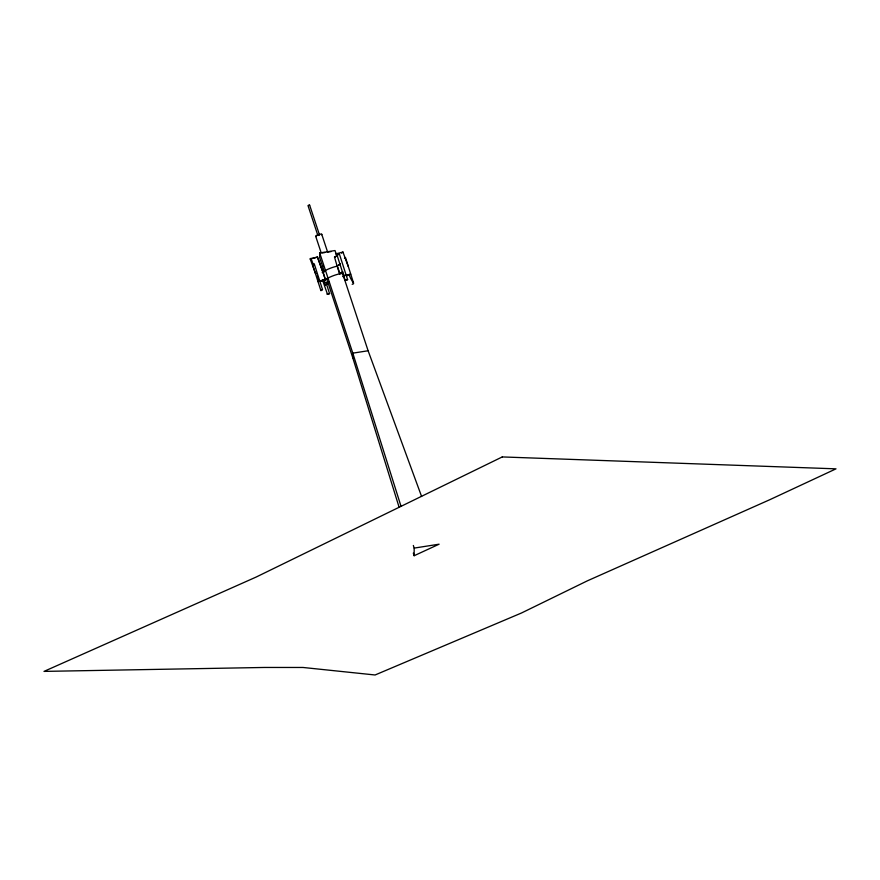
<?xml version="1.0" encoding="UTF-8"?>
<svg xmlns="http://www.w3.org/2000/svg" width="880" height="880" viewBox="0 0 880 880"><rect width="100%" height="100%" fill="white"/><g stroke="black" fill="none" stroke-linecap="round" stroke-linejoin="round"><path stroke-width="1.32" d="M336.732 255.761L335.005 250.547L319.704 252.945L319.682 257.631L324.412 271.942M399.102 507.232L352.792 357.83L352.803 353.155L319.704 252.945M414.172 548.097L439.109 544.192L414.139 555.72L414.172 548.097L413.347 545.479M317.9 235.565L308 205.59L308.847 205.128L309.639 205.106L319.539 235.07M309.606 205.172L309.001 205.502M316.481 273.317L315.689 273.933L310.167 258.907L317.504 256.927L325.49 279.642L318.945 280.995M316.712 257.554L317.504 256.927M335.764 253.902L342.947 252.043L348.238 266.475M321.101 267.377L322.96 265.925M322.223 272.58L322.872 272.085A11.11 2.431 -20.1 0 1 337.139 266.178L334.51 257.081L339.383 254.012L347.622 279.697L345.103 280.214L336.831 254.474L339.383 254.012L336.831 254.474M341.517 253.165L342.947 252.043M325.336 279.763L318.153 281.611L325.336 279.763L323.026 271.964M339.933 264L337.139 266.167L339.603 273.845L342.672 271.623M337.414 266.112L340.208 263.945M323.62 279.752L325.259 284.867L328.977 281.974M325.259 284.867L328.317 282.645M325.534 284.812L328.537 283.195M342.881 272.173L339.878 273.79L337.821 267.399M321.046 290.642L322.487 289.52L314.226 263.78L312.598 264.759L320.881 290.565L322.487 289.52M342.727 276.628L343.376 276.122M344.168 275.506L343.53 276.001A11.11 2.431 -20.1 0 0 344.553 275.022M346.654 275.814L349.91 274.78M352.176 284.306C355.52 283.723 351.978 282.601 349.272 275.275M318.032 235.422L318.956 235.037M344.454 258.335L345.455 257.477L353.606 283.184M345.103 280.214L347.589 279.642M326.678 284.647L329.56 293.612L327.47 294.239L322.487 279.972M310.167 258.907L315.403 257.818M345.477 275.231L350.713 274.153L345.983 275.583M327.03 294.14L329.56 293.612M322.278 252.945L324.808 252.549M327.327 252.153L331.111 251.559M421.597 496.474L368.115 350.757L352.803 353.155L400.994 506.231M334.51 257.081L335.665 256.905M336.413 253.396L337.293 255.805M317.35 257.048L322.872 272.085M310.97 258.28L313.72 265.793M342.32 272.679L368.115 350.757M321.728 234.267L327.591 251.999M315.733 236.357L321.178 252.824M326.568 278.443L352.792 357.83M317.306 275.869L318.538 279.708M413.325 553.102L414.139 555.72M316.36 236.544A3.179 0.759 -18.3 0 1 318.285 234.652A3.179 0.759 -18.3 0 1 321.552 234.729M327.085 282.271A11.11 2.431 -20.1 0 1 328.009 278.08A11.11 2.431 -20.1 0 1 343.464 273.449M502.26 456.929L256.168 577.049L44 671.396L264.462 667.458L303.028 667.469L375.089 674.982L521.466 613.008L587.323 580.855L769.747 499.73L836 468.842L502.26 456.929"/></g></svg>
